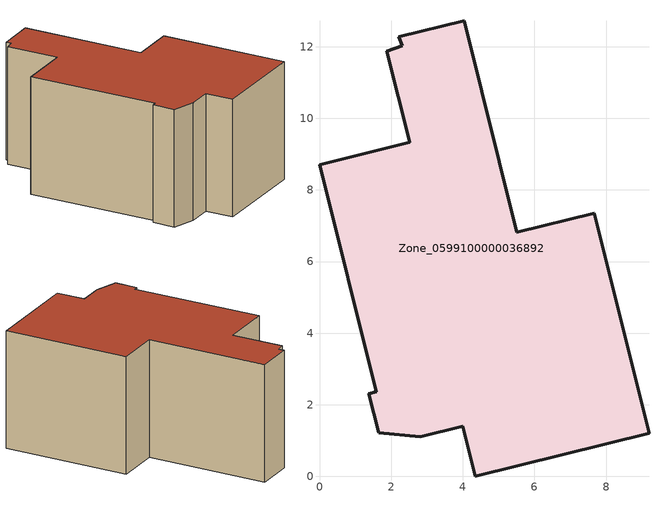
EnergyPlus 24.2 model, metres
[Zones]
Zone_0599100000036892
 floor ground (C_G): 7.67,7.35 9.2,1.21 4.35,0 4,1.4 2.81,1.1 1.66,1.22 1.38,2.31 1.59,2.36 0,8.7 2.52,9.33 1.88,11.87 2.31,12.03 2.21,12.27 4.04,12.73 5.51,6.82 z0
 wall outside (C_F): 1.66,1.22 2.81,1.1 4,1.4 4.35,0 9.2,1.21 7.67,7.35 5.51,6.82 4.04,12.73 2.21,12.27 2.31,12.03 1.88,11.87 2.52,9.33 0,8.7 1.59,2.36 1.38,2.31 1.66,1.22 z0:5.94
 roof outside (C_R): 4.04,12.73 2.21,12.27 2.31,12.03 1.88,11.87 2.52,9.33 0,8.7 1.59,2.36 1.38,2.31 1.66,1.22 2.81,1.1 4,1.4 4.35,0 9.2,1.21 7.67,7.35 5.51,6.82 z5.94
[BUILDING]
Pand.0599100000036892: North Axis=0; Terrain=City; Loads Convergence Tolerance Value=0.04; Temperature Convergence Tolerance Value=0.4; Solar Distribution=FullExterior; Maximum Number of Warmup Days=25; Minimum Number of Warmup Days=1
[Site:Location]
Rotterdam.The.Hague.AP_ZH_NLD Design_Conditions: Latitude=51.96; Longitude=4.45; Time Zone=1; Elevation=-4.5
[SITE:GROUNDTEMPERATURE:BUILDINGSURFACE]
18, 18, 18, 18, 18, 18, 18, 18, 18, 18, 18, 18
[MATERIAL] Thermal Absorptance=0.9; Solar Absorptance=0.7; Visible Absorptance=0.7
Name | Roughness | Thickness | Conductivity | Density | Specific Heat
G.TI.1965-1974 | MediumSmooth | 0.15 | 0.882353 | 540 | 1210
F.TI.1965-1974 | Rough | 0.3 | 0.697674 | 1920 | 840
R.TI.1965-1974 | MediumRough | 0.2 | 0.232558 | 1500 | 1000
[CONSTRUCTION]
C_G: G.TI.1965-1974
C_F: F.TI.1965-1974
C_R: R.TI.1965-1974
[ZONE]
Zone_0599100000036892: Type=1; Multiplier=1; Ceiling Height=Autocalculate; Volume=Autocalculate; Floor Area=autocalculate; Part of Total Floor Area=Yes
[ZONEINFILTRATION:DESIGNFLOWRATE]
Infil_Zone_0599100000036892: Zone or ZoneList or Space or SpaceList=Zone_0599100000036892; Schedule=AlwaysOn; Design Flow Rate Calculation Method=Flow/Area; Flow Rate per Floor Area=0.003; Constant Term Coefficient=1; Temperature Term Coefficient=0; Velocity Term Coefficient=0; Velocity Squared Term Coefficient=0
[HVACTEMPLATE:ZONE:IDEALLOADSAIRSYSTEM]
Zone_0599100000036892: Maximum Heating Supply Air Temperature=50; Minimum Cooling Supply Air Temperature=13; Maximum Heating Supply Air Humidity Ratio=0.0156; Minimum Cooling Supply Air Humidity Ratio=0.0077; Heating Limit=NoLimit; Cooling Limit=NoLimit; Dehumidification Control Type=ConstantSensibleHeatRatio; Cooling Sensible Heat Ratio=0.7; Dehumidification Setpoint=60; Humidification Control Type=None; Humidification Setpoint=30; Outdoor Air Method=None; Outdoor Air Flow Rate per Person=0.00944; Outdoor Air Flow Rate per Zone Floor Area=0; Outdoor Air Flow Rate per Zone=0; Demand Controlled Ventilation Type=None; Outdoor Air Economizer Type=NoEconomizer; Heat Recovery Type=None; Sensible Heat Recovery Effectiveness=0.7; Latent Heat Recovery Effectiveness=0.65
[ZONECONTROL:THERMOSTAT]
ThermostatControl_Zone_0599100000036892: Zone or ZoneList=Zone_0599100000036892; Control Type Schedule=DualSetpointControlType; Control 1=Thermostat_Zone_0599100000036892; Temperature Difference Between Cutout And Setpoint=0
[THERMOSTATSETPOINT:DUALSETPOINT]
Thermostat_Zone_0599100000036892: Heating Setpoint Temperature Schedule=HeatingSetpoint_Zone_0599100000036892; Cooling Setpoint Temperature Schedule=CoolingSetpoint_Zone_0599100000036892
[SCHEDULE:COMPACT]
HeatingSetpoint_Zone_0599100000036892: Through: 12/31, For: AllDays, Until: 24:00, 21
CoolingSetpoint_Zone_0599100000036892: Through: 12/31, For: AllDays, Until: 24:00, 24
DualSetpointControlType: Through: 12/31, For: AllDays, Until: 24:00, 4
AlwaysOn: Through: 12/31, For: AllDays, Until: 24:00, 1
